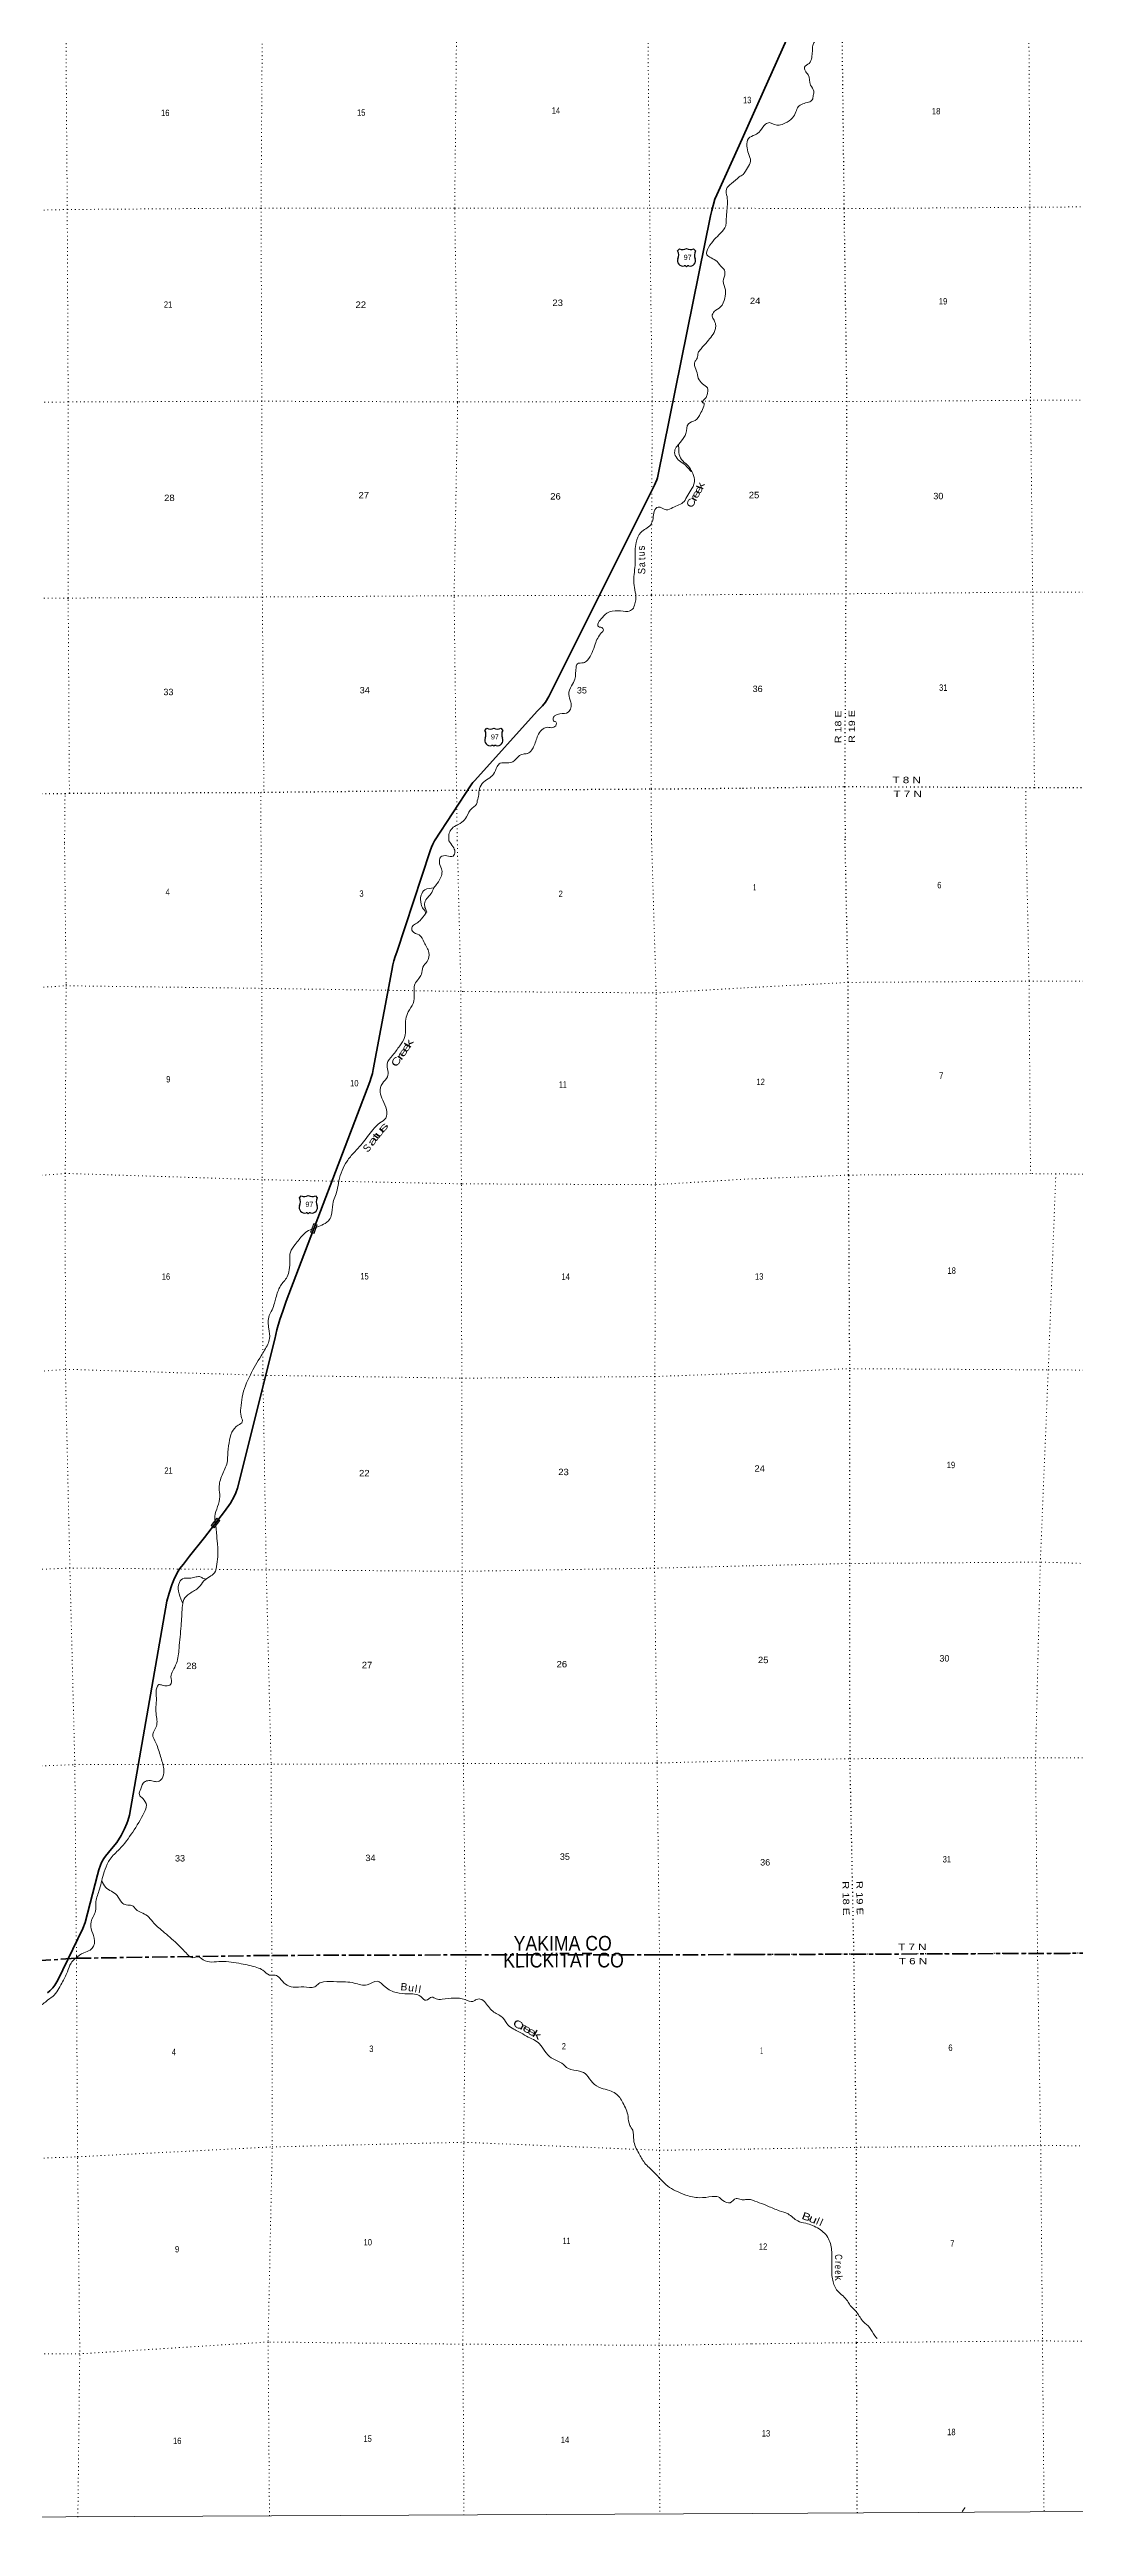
# Model space of a CAD drawing. Header units: feet. Extents: x -2 to 285336, y -549186 to -364975.
# Drawn here: x 108175 to 136154, y -549186 to -481607 of the extents above; entities that cross this region are included whole.
import ezdxf
from ezdxf.enums import TextEntityAlignment as Align

# ---------------------------------------------------------------- set-up
doc = ezdxf.new("R2010")
doc.units = ezdxf.units.FT
doc.header["$LTSCALE"] = 70
doc.linetypes.add('DOTTED', pattern=[1.5, 0.3, -1.2])
doc.linetypes.add('LONG_DASH_SHORT_DASH', pattern=[9.9, 6, -1.2, 1.5, -1.2])
for name, color, linetype, lineweight in [('11', 7, 'LONG_DASH_SHORT_DASH', 60), ('16', 7, 'Continuous', 25), ('20', 7, 'Continuous', 35), ('39', 7, 'Continuous', 13), ('4', 7, 'Continuous', 13), ('41', 7, 'Continuous', 13), ('57', 7, 'Continuous', 13), ('6', 7, 'DOTTED', 25), ('7', 7, 'DOTTED', 13)]:
    doc.layers.add(name, color=color, linetype=linetype, lineweight=lineweight)
doc.layers.add('12', color=7, linetype='Continuous')

msp = doc.modelspace()

# ---------------------------------------------------------------- linework, layer by layer
at = {"layer": '11'}
for points in [[(127252.91, -533584.08), (124810.52, -533587.71), (119527.24, -533592.43), (114161.68, -533606.42), (108904.78, -533684.36), (103909.35, -534017.07), (98459.52, -533998.35), (95440.89, -533978.19)], [(127252.91, -533584.08), (140432.49, -533531.7), (145716.02, -534001), (156375.89, -533429.52), (159065.72, -533392.31)]]:
    msp.add_lwpolyline(points, dxfattribs=at)
at = {"layer": '16'}
for p, q in [((125304.72, -487099.5), (125356.03, -487040.74)), ((125547.79, -487034.77), (125547.51, -487034.97)), ((125739.88, -487040.65), (125791.27, -487099.5)), ((120048.13, -500183.67), (120099.44, -500124.91)), ((120291.2, -500118.94), (120290.92, -500119.14)), ((120483.29, -500124.82), (120534.68, -500183.67)), ((114989.09, -512937.22), (115040.4, -512878.46)), ((115232.16, -512872.49), (115231.88, -512872.69)), ((115424.25, -512878.37), (115475.64, -512937.22))]:
    msp.add_line(p, q, dxfattribs=at)
for centre, radius, start, end in [((125111.74, -487210.13), 222.05, 332.97043, 29.75871), ((125447.11, -486883.08), 182.07, 239.97227, 303.45418), ((125648.89, -486883.58), 181.52, 236.33975, 300.08743), ((125648.88, -486883.08), 182.07, 236.54582, 236.59441), ((125984.24, -487210.13), 222.05, 150.24129, 207.02957), ((125450.93, -487365.03), 151.42, 159.09177, 283.81923), ((125645.05, -487365.03), 151.42, 256.18077, 20.90823), ((120194.34, -500449.2), 151.42, 159.09177, 283.81923), ((119855.15, -500294.3), 222.05, 332.97043, 29.75871), ((120190.52, -499967.25), 182.07, 239.97227, 303.45418), ((120392.3, -499967.75), 181.52, 236.33975, 300.08743), ((120392.29, -499967.25), 182.07, 236.54582, 236.59441), ((120388.46, -500449.2), 151.42, 256.18077, 20.90823), ((120727.65, -500294.3), 222.05, 150.24129, 207.02957), ((115131.48, -512720.8), 182.07, 239.97227, 303.45418), ((115333.26, -512721.3), 181.52, 236.33975, 300.08743), ((115333.25, -512720.8), 182.07, 236.54582, 236.59441), ((115135.3, -513202.75), 151.42, 159.09177, 283.81923), ((114796.11, -513047.85), 222.05, 332.97043, 29.75871), ((115329.42, -513202.75), 151.42, 256.18077, 20.90823), ((115668.61, -513047.85), 222.05, 150.24129, 207.02957)]:
    msp.add_arc(centre, radius, start, end, dxfattribs=at)
for centre, major_axis, start_param, end_param in [((125506.27, -487563.85), (-19.56, 51.67), 4.95877769, 6.28318531), ((125589.72, -487563.85), (19.56, 51.67), 0, 1.32637542), ((120249.68, -500648.02), (-19.56, 51.67), 4.95877769, 6.28318531), ((120333.13, -500648.02), (19.56, 51.67), 0, 1.32637542), ((115190.64, -513401.57), (-19.56, 51.67), 4.95877769, 6.28318531), ((115274.09, -513401.57), (19.56, 51.67), 0, 1.32637542)]:
    msp.add_ellipse(centre, major_axis=major_axis, ratio=0.929097, start_param=start_param, end_param=end_param, dxfattribs=at)
at = {"layer": '20', "lineweight": 70}
for points in [[(130343.2, -476706.67), (126981.34, -484228.25)], [(126981.34, -484228.25), (126369.23, -485573.89), (126322.39, -485693.25), (126269.3, -485863.85), (126234.33, -485998.84), (126197.57, -486147.38), (124764.46, -493244.76), (124752, -493293.25), (124735.76, -493344.49), (124700.79, -493433.23), (124677.27, -493488.46), (121794.4, -499259.15), (121699.85, -499413.12), (121618.66, -499510.61), (121553.71, -499579.35), (121474.88, -499660.91), (119774.14, -501549.69), (119722.18, -501606.26), (119693.2, -501640.98), (119672.26, -501670.85), (118674.94, -503197.37)], [(118674.94, -503197.37), (118629.32, -503283.65), (118591.56, -503367.79), (118555.92, -503471.12), (117643.75, -506230.14), (117599.99, -506348.72), (117562.25, -506469.28), (117540.21, -506575.48), (117506.9, -506732.39), (117001.75, -509439.64), (116981.74, -509540.72), (116964.79, -509600.84), (116948.25, -509652.58), (116908.51, -509775.15), (114630.28, -515752.54), (114535.2, -516026.17), (114457.32, -516254.94), (114375.96, -516540.23), (114320.57, -516789.3), (113296.88, -520856.17)], [(112763.64, -521728.85), (112946.27, -521490.74), (113106.75, -521263.7), (113211.9, -521086.5), (113256.17, -520981.29), (113296.88, -520856.17)], [(111825.19, -522930.46), (111987.46, -522715.91), (112402.52, -522200.92), (112763.64, -521728.85)], [(111825.19, -522930.46), (111722.77, -523059.65), (111680.41, -523122.08), (111624.17, -523223.06), (111561.78, -523359.49), (111507.01, -523491.27), (111433.49, -523718.33), (111374.01, -523941.33), (110352.97, -529775.3), (110313.86, -529931.26), (110286.13, -530008.34), (110215.74, -530155.14), (110124.02, -530332.11), (110006.26, -530523.22), (109862.4, -530702.4), (109698.53, -530899.72), (109659.09, -530959.49), (109594.38, -531067.4), (109560.49, -531141.4), (109517.14, -531271.7), (109483.47, -531408.3), (109146.06, -532712.27), (109082.79, -532868.87), (108403.16, -534280.36), (108319.33, -534415.15), (108264.04, -534490.49), (108185.42, -534568.2), (108116.14, -534630.77)]]:
    msp.add_lwpolyline(points, dxfattribs=at)
at = {"layer": '39'}
for points in [[(135534.7, -472430.42), (135428.07, -472568.45), (135217.2, -472592.25), (134993.07, -472724.6), (134837.51, -472890.55), (134641.01, -472954.39), (134324.19, -473055.36), (134098.38, -473233.92), (133946.59, -473365.7), (133944.57, -473363.7), (133755.65, -473365.23), (133405.72, -473335.91), (133255.48, -473405.41), (133163.87, -473520.63), (133149.01, -473687.45), (132935.63, -473916.13), (132748.9, -474216.89), (132663.82, -474400.35), (132497.24, -474433.82), (132279.63, -474518.91), (132243.9, -474566.59), (132156.13, -474786.04), (132013.54, -475076.41), (131848.83, -475364.95), (131713.83, -475592.99), (131724.8, -475719.43), (131870.87, -475905.04), (132043.11, -476096.47), (132246.55, -476157.09), (132309.76, -476281.1), (132214.66, -476468.66), (132133.2, -476597.86), (132078.8, -476580.22), (132036.2, -476526.33), (131932.15, -476589.43), (131787.04, -476809.52), (131615.3, -476961.54), (131581.55, -477018.05), (131568.08, -477100.51), (131457.65, -477115.45), (131192.65, -477157.76), (131047.75, -477405.97), (130967.53, -477705.87), (130951.12, -477934.97), (131001.57, -478237.84), (130971.54, -478529.31), (130901.94, -478630.29), (130821.25, -478590.77), (130667.79, -478493.59), (130515.18, -478512.9), (130449.77, -478637.95), (130510.34, -478950.78), (130363.23, -479446.05), (130193.07, -479814.97), (130196.26, -479975.62), (130315.89, -480119.26), (130289.25, -480324.34), (130202.07, -480495.76), (130100.51, -480625.12), (129998.54, -480698.25), (129936.02, -480668.62), (129856.37, -480769.69), (129766.51, -480850.75), (129583.64, -480854.23), (129466.59, -480788.9), (129412.18, -480769.25), (129384.5, -480831.74), (129399.49, -480958.15), (129462.27, -481021.91), (129523.44, -481141.93), (129441.48, -481202.84), (129295.41, -481292.39), (129036.93, -481400.92), (128991.4, -481495.68), (128978.53, -481660.48), (128961.62, -481821.29), (128888.45, -481984.57), (128766.6, -482087.98), (128781.36, -482182.26), (128864.61, -482298.08), (128928.96, -482576.74), (129018.59, -482740.71), (129003.36, -482857.32), (128978.13, -482980.04), (128876.08, -483041.12), (128593.61, -483167.92), (128532.32, -483306.99), (128439.08, -483474.45), (128229.1, -483618.74), (128074.73, -483672.2), (127810.9, -483598.01)], [(127810.9, -483598.01), (127704.69, -483641.04), (127559.34, -483829), (127417.4, -483932.57), (127237.25, -484034.45), (127192.53, -484239.67), (127236.24, -484446.19), (127292.02, -484652.61), (127206.89, -484830.04), (127087.66, -485015.78), (126986.02, -485080.95)], [(126986.02, -485080.95), (126773.9, -485261.79), (126636.03, -485419.34), (126651.12, -485620.26), (126643.24, -486048.45), (126628.4, -486291.74), (126614.99, -486420.46), (126477.3, -486616.2), (126149.68, -487005.94), (126104.5, -487211.22), (126217.45, -487291), (126378.76, -487394.63), (126510.16, -487544.66), (126580.91, -487624.68), (126595.36, -487700.98), (126548.27, -487926.36), (126605.77, -488167.25), (126588.8, -488388.45), (126477.48, -488630.28), (126301.25, -488753.86), (126249.65, -488882.79), (126296.41, -488987.05), (126339.25, -489113.45), (126337.77, -489217.98), (126238.31, -489419.54), (126110.49, -489579.04), (125942.63, -489768.91), (125864.85, -489885.92), (125841.4, -490018.71), (125799.55, -490087.28), (125761.84, -490181.97), (125821.13, -490380.63), (125868.35, -490575.35), (125985.69, -490727.47), (126114.88, -490839.32), (126107.78, -491024.28), (126058.06, -491127.07), (125984.28, -491242.05), (125986.29, -491242.04), (125941.45, -491513.65), (125779.74, -491727.6), (125599.32, -491819.05), (125530.31, -492080.74), (125402.76, -492292.5), (125322.87, -492391.43)], [(125322.87, -492391.43), (125231.13, -492530.63), (125239.92, -492679.33), (125355.23, -492827.43), (125518.65, -492951.16), (125688.34, -493121.08), (125659.88, -493058.92), (125524.45, -492904.89), (125380.96, -492748.9), (125335.75, -492552.16), (125335.44, -492491.86), (125324.28, -492389.69)], [(125689.43, -493122.65), (125765.8, -493335.73), (125694.7, -493583.36), (125579.04, -493760.88), (125479.45, -493938.31), (125174.79, -494100.8), (124996.25, -494166.1), (124772.78, -494090.95), (124666.86, -494208.12), (124633.66, -494399.26), (124570.22, -494570.46), (124299.97, -494781), (124172.73, -495055.07), (124145.7, -495272.3), (124147.47, -495620.03), (124109.76, -496110.7), (124137.09, -496347.73), (124168.45, -496586.76), (124137.03, -496731.65), (124075.46, -496874.71), (123947.14, -496935.72), (123683.76, -496917.07), (123376.62, -496987.1), (123216.63, -497142.76), (123130.92, -497281.92), (123125.13, -497330.2), (123177.56, -497364.08), (123239.93, -497377.81), (123278.45, -497443.93), (123230.59, -497516.55), (123055.31, -497829.08), (122844.51, -498268.43), (122734.33, -498339.39), (122569.65, -498364.42), (122533.96, -498459.09), (122501.46, -498786.91), (122409.92, -498966.31), (122334.73, -499199.89), (122390.09, -499414.66), (122390.88, -499571.44), (122321.11, -499684.39), (122094.25, -499731.87), (121949.83, -499786.94), (121908.04, -499869.58), (121916.33, -499919.79), (121984.84, -499953.58), (121995.24, -500023.87), (121897.19, -500106.83), (121758.47, -500099.55), (121634.06, -500138.43), (121512.22, -500285.83), (121391.2, -500598.06), (121327.49, -500714.99), (121211.42, -500814.13), (121203.39, -500816.18), (121090.92, -500830.87), (120966.62, -500891.86), (120812.61, -501037.43), (120664.04, -501068.4), (120467.15, -501081.55), (120379.18, -501172.48), (120285.75, -501376.02), (120139.68, -501501.44), (119975.55, -501635.01), (119890.07, -501820.41), (119876.82, -501981.29), (119835.46, -502146.34), (119835.47, -502148.35), (119699.58, -502301.86), (119548.06, -502541.9), (119420.19, -502691.34), (119217.77, -502803.01), (119101.81, -502922.25), (119064.29, -503055.12), (119062.91, -503195.25)], [(119062.91, -503195.25), (119176.78, -503354.05), (119231.7, -503493.15), (119184.17, -503611.14), (119007.64, -503603.8), (118845.27, -503636.55), (118813.75, -503823.32), (118874.47, -503999.68), (118862.9, -504152.25), (118745.21, -504363.43), (118653.31, -504482.2)], [(118653.61, -504481.81), (118410.77, -504535.33), (118308.93, -504682.23), (118309.67, -504923.06), (118364.21, -505049.27), (118416.6, -505125.33), (118436.8, -505171.41), (118460.77, -505139.2), (118458.73, -505129.18), (118414.25, -505014.96), (118405.82, -504882.54), (118491.64, -504741.72), (118573.57, -504641.06), (118653.31, -504482.2)], [(118436.25, -505172.63), (118274.95, -505374.74), (118158.89, -505463.5), (118062.85, -505542.14), (118071.25, -505662.52), (118258.1, -505764.14), (118389.1, -505966.32), (118520.34, -506246.76), (118472.95, -506489.78), (118357.08, -506640.75), (118315.56, -506835.58), (118245.73, -506956.27), (118137.88, -507107.21), (118118.61, -507362.15), (118089.35, -507633.2), (117957.67, -507860.49), (117878.74, -508284.25), (117859.54, -508561.27), (117723.84, -508788.58), (117528.09, -509054.26), (117382.36, -509279.6), (117400.98, -509462.15), (117389.46, -509630.78), (117251.63, -509813.94), (117196.21, -510054.99), (117263.06, -510269.46), (117366.16, -510529.95), (117342.8, -510762.83), (117180.74, -510893.92), (116990.75, -511077.29), (116701.08, -511455.72), (116481.19, -511699.42), (116287.36, -511936.99), (116068.36, -512471.68), (116017.01, -512730.76), (115899.83, -513106.51), (115858.69, -513427.77), (115778.9, -513568.57), (115596.72, -513681.67), (115422.45, -513758.61), (115234.12, -513829.59), (115088.06, -513948.57), (114876.24, -514206.29), (114744.52, -514421.54), (114725.13, -514636.35), (114711.9, -514901.31), (114652.32, -515094.2), (114472.56, -515339.75), (114349.19, -515661.33), (114307.51, -515805.99), (114241.91, -515996.9), (114164.15, -516149.73), (114157.24, -516510.99), (114174.1, -516773.83), (114126.43, -516928.54), (113944.88, -517244.33), (113651.63, -517767.27), (113426.84, -518372.22), (113391.67, -518675.4), (113400.37, -518896.12), (113430.92, -519046.52), (113322.89, -519137.25), (113146.98, -519332.61), (113069.63, -519617.89), (113034.59, -519963.21), (113017.13, -520155.94), (112881.8, -520501.65), (112800.64, -520849.16), (112817.42, -521087.91), (112756.08, -521361.08), (112686.71, -521630.28), (112711.61, -521901.11), (112744.9, -522290.31), (112766.1, -522659.49), (112736.86, -522934.55), (112669.38, -523169.61), (112535.32, -523276.51), (112381.23, -523389.5), (112249.37, -523560.6), (111999.17, -523730.16), (111839.22, -523899.37), (111795.74, -524110.26), (111763.19, -524612.1), (111706.91, -525224.42), (111635.96, -525634.1), (111534.3, -525841.21), (111484.67, -526005.97), (111495.25, -526186.54), (111387.14, -526253.19), (111250.69, -526233.66), (111148.33, -526214)], [(111806.57, -524008.34), (111710.35, -523737.32), (111699.51, -523474.46), (111803.37, -523329.55), (111987.85, -523310.77), (112138.22, -523290.11), (112266.53, -523271.54), (112344.87, -523309.36), (112450.15, -523338.6)], [(111148.33, -526214), (111096.46, -526304.51), (111087.11, -526525.3), (111080.57, -527006.98), (111087.66, -527354.14), (110992.05, -527571.25), (111075.02, -527809.75), (111202.53, -528180.51), (111287.8, -528515.33), (111264.42, -528738.18), (111162.48, -528854.98), (111036.13, -528859.49), (110885.62, -528836), (110765.39, -528872.6), (110661.68, -529065.66), (110624.05, -529220.34), (110718.65, -529328.34), (110815.49, -529510.58), (110757.92, -529703.47), (110442.66, -530240.54), (110079.04, -530709.57), (109825.14, -530979.49), (109745.33, -531118.28), (109643.88, -531391.61), (109522.94, -531851.66), (109435.7, -532179.12), (109432.35, -532393.87), (109360.63, -532554.7), (109297.28, -532823.87), (109374.24, -533066.4), (109377.12, -533349.36), (109281.18, -533460.12), (109108.91, -533535.05), (108882.72, -533684.44), (108760.77, -533815.37), (108663.21, -534050.56), (108511.73, -534362.22), (108262.12, -534724.44), (108088.01, -534853.56), (107973.96, -534944.32), (107721.31, -534971.4), (107312.29, -535023.18), (107051.6, -535044.27), (106865.23, -535101.2), (106600.59, -535140.37), (106099.54, -535272.79), (105766.8, -535344.33), (105602.56, -535421.24), (105348.27, -535566.73), (104968.02, -535843.17), (104914.2, -535953.76), (104864.55, -536114.5), (104712.48, -536233.51), (104604.27, -536268.05), (104355.8, -536347.29), (104297.95, -536451.88), (104202.06, -536576.68), (104089.65, -536551.03), (104013.44, -536553.34), (103941.4, -536609.82), (103801.44, -536752.85), (103587.03, -536821.93), (103440.93, -536926.86), (103314.68, -536965.49), (103056.36, -537104.98), (102870.08, -537187.99), (102898.3, -537234.04), (102980.85, -537336.07), (102856.71, -537404.79), (102640.21, -537447.78), (102520.23, -537566.66), (102397.9, -537575.17), (102341.54, -537509.16), (102257.19, -537475.38), (102110.98, -537546.19), (101468.36, -537948.09), (100989.6, -538152.66), (100572.37, -538146.28), (100323.43, -538073), (100080.94, -538142.19), (99730.13, -538209.79), (99606.07, -538306.61), (99420.12, -538497.99), (99216.02, -538657.34), (98969.53, -538730.55), (98678.69, -538731.7), (98570.13, -538651.85), (98483.72, -538600.01), (98371.56, -538652.63), (98193.2, -538703.5), (97840.42, -538781.15)], [(109599.96, -531563.03), (109707.17, -531752.6), (109861.94, -531856.35), (110016.74, -531972.14), (110145.71, -532164.29), (110268.26, -532230.04), (110418.73, -532241.49), (110537.43, -532357.42), (110670.06, -532437.17), (110842.84, -532528.81), (110987.76, -532690.8), (111263.34, -532944.59), (111643.47, -533280.25), (111888.94, -533530.14), (112085.94, -533667.84), (112222.25, -533641.21), (112366.93, -533724.93), (112854.48, -533771.18), (113400.26, -533835.26), (113831.81, -533935.92), (113992.51, -534011.55), (114173.43, -534141.28), (114325.88, -534144.7), (114454.51, -534226.47), (114607.44, -534386.42), (114820.33, -534473.89), (115107.13, -534464.73), (115405.98, -534461.55), (115516.04, -534374.82), (115650.29, -534330.14), (116011.31, -534322.7), (116484.79, -534358.97), (116837.96, -534407.75), (117110.44, -534306.34), (117331.57, -534466.02), (117634.92, -534621.36), (117945.93, -534654.26), (118299.18, -534731.14), (118447.92, -534830.9), (118600.09, -534744), (118714.57, -534791.72), (118879.08, -534803.11), (119205.93, -534771.72), (119508.93, -534810.67), (119719.69, -534860.01), (119791.78, -534821.6), (119922.08, -534797), (120066.83, -534902.8), (120292.25, -535152.77), (120547.49, -535318.34), (120676.44, -535504.47), (120833.24, -535616.24), (120975.87, -535687.93), (121184.85, -535811.53), (121536.5, -536016.86), (121683.54, -536214.96), (121856.61, -536400.92), (122141.88, -536546.3), (122324.86, -536692.08), (122631.96, -536763.12), (122820.83, -536866.73), (122983.95, -537076.81), (123217.07, -537224.41), (123443.94, -537291.75), (123612.67, -537371.36), (123812.04, -537629.46), (123951.58, -537998.18), (124000.47, -538242.82), (124079.11, -538376.97), (124106, -538641.78), (124243.5, -539002.47), (124402.76, -539262.74), (124662.32, -539524.62), (125036.55, -539898.43), (125249.56, -540026.03), (125530.73, -540143.33), (125896.01, -540216.15), (126248.95, -540186.67), (126409.44, -540196.07), (126538.11, -540291.9), (126736.87, -540353.33), (126896.99, -540240.31), (127035.47, -540267.87), (127157.83, -540269.39), (127289.31, -540266.99)], [(127289.31, -540266.99), (127765.6, -540445.03), (128073.78, -540570.98), (128315.47, -540658.88), (128581.5, -540851.26), (128796.98, -540915.1), (129161.57, -541067.06), (129421.71, -541339.87), (129506.89, -541695.49), (129526.33, -542429.2), (129641.59, -542728.48), (129913.81, -543003.27), (129990.52, -543123.71), (130194.21, -543350.41), (130369.78, -543603.31), (130537.11, -543753.7), (130684.47, -543986.56), (130745.7, -544057.28)], [(133137.42, -548671.91), (133134.42, -548677.03), (133056.15, -548801.85)]]:
    msp.add_spline(points, degree=3, dxfattribs=at)
at = {"layer": '4'}
msp.add_lwpolyline([(0, -366365.25), (31582.88, -366343.53), (63165.7, -366278.36), (94748.41, -366169.75), (126330.93, -366017.71), (157911.89, -365844.7), (189495.2, -365583.27), (221076.83, -365300.9), (252658.04, -364975.08), (254669.81, -547785.08), (222837.13, -548113.49), (191004.05, -548398.11), (159170.58, -548638.96), (127336.83, -548836), (95502.83, -548989.27), (63668.65, -549098.74), (31834.35, -549164.42), (0, -549186.32)], close=True, dxfattribs=at)
at = {"layer": '57'}
for p, q in [((115290.97, -513871.98), (115379.62, -513638.23)), ((115389.15, -513909.22), (115290.97, -513871.98)), ((115379.62, -513638.23), (115477.8, -513675.46)), ((115389.15, -513909.22), (115477.8, -513675.46)), ((112583.86, -521874.36), (112735.66, -521675.73)), ((112735.66, -521675.73), (112819.09, -521739.48)), ((112667.29, -521938.12), (112583.86, -521874.36)), ((112667.29, -521938.12), (112819.09, -521739.48))]:
    msp.add_line(p, q, dxfattribs=at)
for points in [[(115467.47, -513680.1), (115384.26, -513648.55), (115301.28, -513867.34), (115384.5, -513898.9)], [(112737.15, -521686.93), (112595.07, -521872.86), (112665.79, -521926.9), (112807.87, -521740.97)]]:
    msp.add_lwpolyline(points, close=True, dxfattribs=at)
at = {"layer": '6'}
for points in [[(129641.22, -470311.38), (129708.41, -475378.17), (129779.23, -480665.87), (129840.63, -485946.89), (129914.62, -491211.18), (129888.65, -496455.47), (129858.78, -501715.86), (129873, -503137.13)], [(95308.53, -501903.87), (98146.57, -501887.97), (98325.4, -501880.96), (103289.68, -501901.84), (103440.43, -501905.03), (108597.52, -501902.74), (108716.06, -501896.06), (113937.36, -501873.31), (114021.76, -501870.84), (119275.05, -501813.75), (124578.7, -501780.5), (127077.79, -501757.77)], [(127077.79, -501757.77), (129858.78, -501715.86), (134799.21, -501738.32), (135036.37, -501738.42), (140095.24, -501739.83), (140314.11, -501711.96), (145334.7, -501701.64), (150630.52, -501675.03), (155948.4, -501642.23), (158847.18, -501617.9)], [(130205.65, -548820.04), (130181.61, -544170.64), (130182.05, -538845.38), (130112.93, -533575.97), (130005.9, -528239.49), (130004.33, -522912.23), (130000.77, -517597.04), (129969.09, -512316.08), (129951.54, -507059.21), (129873, -503137.13)], [(159065.72, -533392.31), (156366.4, -533434.53), (151053.11, -533716.2), (145740.03, -534005.46), (140432.49, -533531.7), (135120.79, -533553.27), (130110.78, -533574.89), (127252.91, -533584.08)]]:
    msp.add_lwpolyline(points, dxfattribs=at)
at = {"layer": '7'}
for p, q in [((108584.09, -503247.02), (108597.52, -501902.74)), ((113937.36, -501873.31), (113942.36, -503221.2)), ((134799.21, -501738.32), (134809.23, -503108.83))]:
    msp.add_line(p, q, dxfattribs=at)
for points in [[(119294.72, -503194.18), (119275.05, -501813.75), (119207.91, -496509.57), (119305.67, -491222.57), (119224.57, -485938.57), (119278.46, -480720.16), (119174.99, -475384.02), (119259.93, -470342.33)], [(124519.36, -470309.32), (124517.03, -475390.77), (124489.71, -480695.46), (124542.44, -485933.39), (124611.42, -491207.41), (124588.05, -496498.01), (124578.7, -501780.5), (124592.84, -503166.21)], [(134693.77, -470274.69), (134778.82, -475309.2), (134881.76, -480592.62), (134911.38, -485836.5), (134929, -491176.81), (134987.37, -496410.38), (135036.37, -501738.42)], [(108716.06, -501896.06), (108683, -496573.6), (108681.96, -491222.83), (108657.3, -485972.69), (108618.63, -480730.67)], [(113978.63, -480713.19), (113942.83, -485931.5), (113963.56, -491201.76), (113978.63, -496544.42), (114021.76, -501870.84)], [(126990.75, -485938.11), (129839.96, -485947.62), (134908.59, -485910.8), (140242.51, -485871.84), (145228.74, -485835.68), (150530.64, -485815.06), (155802.4, -485796.68), (158738.13, -485762.51)], [(95243.07, -486039.9), (98246.98, -486042.12), (103291.75, -486084.67), (108657.3, -485972.69), (113942.83, -485931.5), (119224.57, -485938.57), (124542.44, -485933.39), (126990.75, -485938.11)], [(127019.72, -491202.81), (124611.42, -491207.41), (119305.67, -491222.57), (113963.56, -491201.76), (108681.96, -491222.83), (103374.4, -491278.21), (98287.71, -491292.17), (95264.78, -491300.34)], [(158774.33, -491025.34), (155885.12, -491062.19), (150559.31, -491111.13), (145247.45, -491143.88), (140277.05, -491145.77), (134929, -491176.81), (129914.62, -491211.18), (127019.72, -491202.81)], [(95286.64, -496599.21), (98334.77, -496602.49), (103403.36, -496584.61), (108683, -496573.6), (113978.63, -496544.42), (119207.91, -496509.57), (124588.05, -496498.01), (127048.72, -496474.39)], [(127048.72, -496474.39), (129888.65, -496455.47), (134987.37, -496410.38), (140287.56, -496431.94), (145269.85, -496405.86), (150589.95, -496401.15), (155901.73, -496358.36), (158792.1, -496381.26)], [(108947.13, -548929.87), (108998.98, -544402.65), (108939.52, -539100.76), (108907.57, -533610.06), (108864.44, -528400.43), (108729.57, -523036.59), (108606.57, -517614.51), (108604.15, -512270.23), (108625.26, -507076.33), (108584.09, -503247.02)], [(113942.36, -503221.2), (113966.16, -507221.94), (113972.21, -512441.79), (113994.66, -517777.97), (114085.22, -523085.78), (114215.89, -528389.42), (114235.98, -533609.21), (114248.84, -538756.75), (114136.07, -544153.7), (114172.8, -548904.69)], [(119477.25, -548877.92), (119449.63, -544213.09), (119470.78, -538704.15), (119527.24, -533592.43), (119461.02, -528372.82), (119428.81, -523126.99), (119416.59, -517857), (119406.28, -512554.88), (119394.12, -507302.95), (119294.72, -503194.18)], [(124592.84, -503166.21), (124716.43, -507271.96), (124703.68, -512578.21), (124683.7, -517812.21), (124675.73, -523040.13), (124744.26, -528356.06), (124810.52, -533587.71), (124810.9, -538921.97), (124805.23, -544244.21), (124823.7, -548849.7)], [(134809.23, -503108.83), (134888.8, -507025.89), (134928.47, -512276.67)], [(95330.81, -507301.17), (98200.55, -507225.72), (103253.52, -507340.31), (105913.17, -507325.85), (108622.47, -507150.63), (113966.16, -507221.94), (119468.42, -507305.74), (124713.64, -507346.26), (127107.79, -507208.43)], [(127107.79, -507208.43), (129951.54, -507059.21), (134888.8, -507025.89), (140111.91, -507020.06), (145359.11, -506975.98), (150658.71, -506969.97), (155964.23, -506897.62), (158883.21, -506856.58)], [(127136.49, -512426.5), (124703.68, -512578.21), (119406.28, -512554.88), (113972.21, -512441.79), (108604.15, -512270.23), (103334.2, -512696.33), (98369.66, -512612.57), (95352.73, -512615.38)], [(158920.56, -512287.13), (156024.39, -512349.39), (150741.31, -512586.53), (150662.84, -512602.79), (145456.19, -512809.62), (145319.34, -512817.97), (140908.56, -512365.62), (140141.66, -512345.25), (135618.86, -512281.14), (134928.47, -512276.67), (129969.09, -512316.08), (127136.49, -512426.5)], [(135618.86, -512281.14), (135413.15, -517630.98), (135195.19, -522876.32), (135065.95, -528215.94), (135119.81, -533518.96), (135205.82, -538793.77), (135255.7, -544122.93), (135297.62, -548790.84)], [(95374.7, -517939.67), (98327.86, -517951.94), (103424.88, -518040.27), (108606.57, -517614.51), (113994.66, -517777.97), (119416.59, -517857), (124683.7, -517812.21), (127165.64, -517722.47)], [(127165.64, -517722.47), (130000.77, -517597.04), (135413.15, -517630.98), (140608.14, -517655.37), (145397.38, -518137.02), (150764.94, -517865.5), (156096.28, -517604.12), (158956.07, -517451.18)], [(127194.55, -522978.31), (124675.73, -523040.13), (119428.81, -523126.99), (114085.22, -523085.78), (108729.57, -523036.59), (103649.59, -523269.29), (98368.26, -523255.94), (95396.61, -523249.74)], [(158992.7, -522775.36), (156198.44, -522907.03), (150895.93, -523526.18), (145517.63, -523423.8), (140593.71, -523036.95), (135195.19, -522876.32), (130004.33, -522912.23), (127194.55, -522978.31)], [(95418.7, -528601.84), (98414.8, -528596.03), (103862.66, -528601.78), (108864.44, -528400.43), (114290.19, -528392.21), (119461.02, -528372.82), (124744.26, -528356.06), (127223.79, -528292.43)], [(127223.79, -528292.43), (130005.9, -528239.49), (135065.95, -528215.94), (140617.18, -528227.46), (145656, -528712.56), (150995.36, -528429.05), (156322.7, -528185.77), (159028.73, -528014.79)], [(95462.69, -539261), (98431.91, -539360.82), (103715.02, -539301.92), (108939.52, -539100.76), (114246.05, -538831.05), (119470.78, -538704.15), (124810.9, -538921.97), (127282.09, -538888.31)], [(127282.09, -538888.31), (130180.04, -538843.37), (135205.82, -538793.77), (140515.54, -538817.89), (145758.87, -538860.27), (150935.66, -538838.46), (156440.55, -538825.96), (159102.79, -538783.27)], [(127311.34, -544204.56), (124805.23, -544244.21), (119449.63, -544213.09), (114136.07, -544153.7), (108996.19, -544476.95), (103654.7, -544465.83), (98391.49, -544472.48), (95484, -544426.09)], [(152796.43, -544132.49), (151124.36, -544133.13), (145776.47, -544147.29), (140525.23, -544183.33), (135255.7, -544122.93), (130181.61, -544170.64), (127311.34, -544204.56)]]:
    msp.add_lwpolyline(points, dxfattribs=at)

# ---------------------------------------------------------------- texts
at = {"layer": '12', "width": 0.9}
for s, p in [('YAKIMA CO', (120832.87, -533476.53)), ('KLICKITAT CO', (120547.27, -533936.28))]:
    msp.add_text(s, height=400, rotation=0.051, dxfattribs=at).set_placement(p)
at = {"layer": '16'}
for p in [(125577.68, -487345.28), (120321.09, -500429.45), (115262.05, -513183)]:
    msp.add_text('97', height=140, dxfattribs=at).set_placement(p, align=Align.CENTER)
at = {"layer": '41'}
for s, rotation, width, p in [('C', 64.378, 1.25, (125757.88, -494021.27)), ('r', 63.151, 1.55, (125833.02, -493892.44)), ('e', 60.451, 1.45, (125887.26, -493784.69)), ('k', 69.718, 1.35, (126021.57, -493540.8)), ('e', 62.941, 1.4, (125959.92, -493662.63)), ('u', 90.402, 0.85, (124409.55, -495364.44)), ('a', 93.365, 0.9, (124419.15, -495657.49)), ('e', 55.663, 1.6, (117891.93, -509020.88)), ('e', 58.722, 1.5, (117978.09, -508890.72)), ('k', 60.433, 1.65, (118060.11, -508770.28)), ('C', 57.309, 1.4, (117710.53, -509271.86)), ('r', 55.572, 1.8, (117814.04, -509136.38)), ('a', 54.072, 1.75, (117059.53, -511442.59)), ('t', 53.881, 1.6, (117157.33, -511315.62)), ('u', 52.32, 1.9, (117243.45, -511208.27)), ('s', 51.004, 2.1, (117350.19, -511078.72)), ('B', 354.399, 1.05, (117832.59, -534561.26)), ('u', 350.886, 1.05, (118021.14, -534587.68)), ('C', 325.349, 1.45, (120901.83, -535571.64)), ('r', 332.764, 1.55, (121045.13, -535638.36)), ('e', 329.376, 1.5, (121150.43, -535696.06)), ('e', 329.949, 1.5, (121282.77, -535772.89)), ('k', 329.489, 1.7, (121418.64, -535857.18)), ('B', 339.593, 1.35, (128783.11, -540827.78)), ('u', 336.689, 1.45, (128959.13, -540894.01)), ('l', 335.692, 1.05, (129089.66, -540946.62)), ('l', 335.559, 1.05, (129181.51, -540984.62)), ('C', 270.622, 0.75, (129594.72, -541836.1)), ('e', 268.833, 0.75, (129592.17, -542104.35)), ('e', 271.462, 0.75, (129592.86, -542258.58))]:
    msp.add_text(s, height=200, rotation=rotation, dxfattribs=dict(at, width=width)).set_placement(p, align=Align.CENTER)
for s, rotation, p in [('s', 92.819, (124408.56, -495206.24)), ('S', 85.459, (124421.95, -495845.75)), ('t', 92.46, (124425.51, -495498.43)), ('S', 48.07, (116907.13, -511645.34)), ('l', 351.072, (118155.52, -534613.66)), ('l', 350.347, (118254.68, -534633.88)), ('r', 268.833, (129596.79, -541985.49)), ('k', 275.836, (129595.42, -542415.7))]:
    msp.add_text(s, height=200, rotation=rotation, dxfattribs=at).set_placement(p, align=Align.CENTER)
at = {"layer": '6'}
for s, rotation, width, p in [('R 18 E', 89.675, 1.25, (129765.44, -500533.7)), ('R 19 E', 89.675, 1.25, (130140.49, -500526.08)), ('T 8 N', 359.74, 1.35, (131164.71, -501621.8)), ('T 7 N', 359.74, 1.35, (131191.47, -502001.71)), ('R 18 E', 271.149, 1.3, (129800.07, -531582.82)), ('R 19 E', 271.149, 1.3, (130174.31, -531575.82)), ('T 7 N', 0.228, 1.35, (131319.95, -533463.61)), ('T 6 N', 0.228, 1.35, (131338.7, -533851.48))]:
    msp.add_text(s, height=175, rotation=rotation, dxfattribs=dict(at, width=width)).set_placement(p)
at = {"layer": '7'}
for s, width, p in [('14', 0.85, (121870.42, -483359.16)), ('13', 0.85, (127085.7, -483071.91)), ('16', 0.85, (111217.44, -483421.15)), ('15', 0.85, (116561.43, -483414.97)), ('18', 0.85, (132240.22, -483375.2)), ('21', 0.85, (111292.16, -488654.07)), ('22', 1.1, (116521.66, -488655.99)), ('23', 1.1, (121890.22, -488603)), ('24', 1.1, (127275.49, -488550.75)), ('19', 0.85, (132429.91, -488562.65)), ('28', 1.1, (111300.36, -493926)), ('27', 1.1, (116601.8, -493852.56)), ('26', 1.1, (121829.77, -493884.26)), ('25', 1.1, (127245.47, -493848.95)), ('30', 1.05, (132278.13, -493877.13)), ('33', 1.05, (111280.13, -499222.25)), ('34', 1.05, (116635.03, -499172.82)), ('35', 1.05, (122556.93, -499175.76)), ('36', 1.05, (127349.69, -499137.14)), ('31', 0.85, (132436.44, -499104.19)), ('4', 0.85, (111338.73, -504680.02)), ('3', 0.85, (116626.11, -504720.9)), ('2', 0.85, (122057.84, -504730.33)), ('1', 0.4, (127370.75, -504550.2)), ('6', 0.85, (132385.35, -504490.45)), ('7', 0.85, (132435.83, -509690.08)), ('9', 0.85, (111355.82, -509787.73)), ('10', 0.85, (116372.89, -509895.65)), ('11', 0.65, (122069.93, -509929.46)), ('12', 0.85, (127455.5, -509859.56)), ('18', 0.85, (132664.38, -515010.24)), ('16', 0.85, (111236.52, -515172.52)), ('15', 0.85, (116651.04, -515163.88)), ('14', 0.85, (122136.23, -515175.16)), ('13', 0.85, (127414.44, -515167.9)), ('21', 0.85, (111307.16, -520463.62)), ('22', 1.1, (116616.56, -520534.65)), ('23', 1.1, (122049.97, -520503.13)), ('24', 1.1, (127398.72, -520409.54)), ('19', 0.85, (132644.74, -520312.19)), ('28', 1.1, (111901.5, -525794.58)), ('27', 1.1, (116691.01, -525770.76)), ('26', 1.1, (122003.62, -525747.87)), ('25', 1.1, (127494.8, -525632.55)), ('30', 1.05, (132443.78, -525588.51)), ('33', 1.05, (111596.46, -531042.77)), ('34', 1.05, (116790.13, -531032.93)), ('35', 1.05, (122093.07, -530998.66)), ('36', 1.05, (127555.23, -531153.19)), ('31', 0.85, (132533.47, -531070.04)), ('4', 0.85, (111508.07, -536328.6)), ('3', 0.85, (116893.75, -536239.81)), ('2', 0.85, (122144.74, -536173.01)), ('1', 0.4, (127560.98, -536285.85)), ('6', 0.85, (132688.11, -536211.61)), ('11', 0.65, (122170.11, -541481.87)), ('9', 0.85, (111596.87, -541708.62)), ('10', 0.85, (116740.11, -541519.4)), ('12', 0.85, (127521.19, -541635.87)), ('7', 0.85, (132737.52, -541556.38)), ('15', 0.85, (116736.16, -546878.18)), ('13', 0.85, (127599.7, -546732.55)), ('18', 0.85, (132655.75, -546695.99)), ('16', 0.85, (111542.61, -546937.15)), ('14', 0.85, (122118.79, -546911.88))]:
    msp.add_text(s, height=175, dxfattribs=dict(at, width=width)).set_placement(p)

doc.saveas('drawing.dxf')
